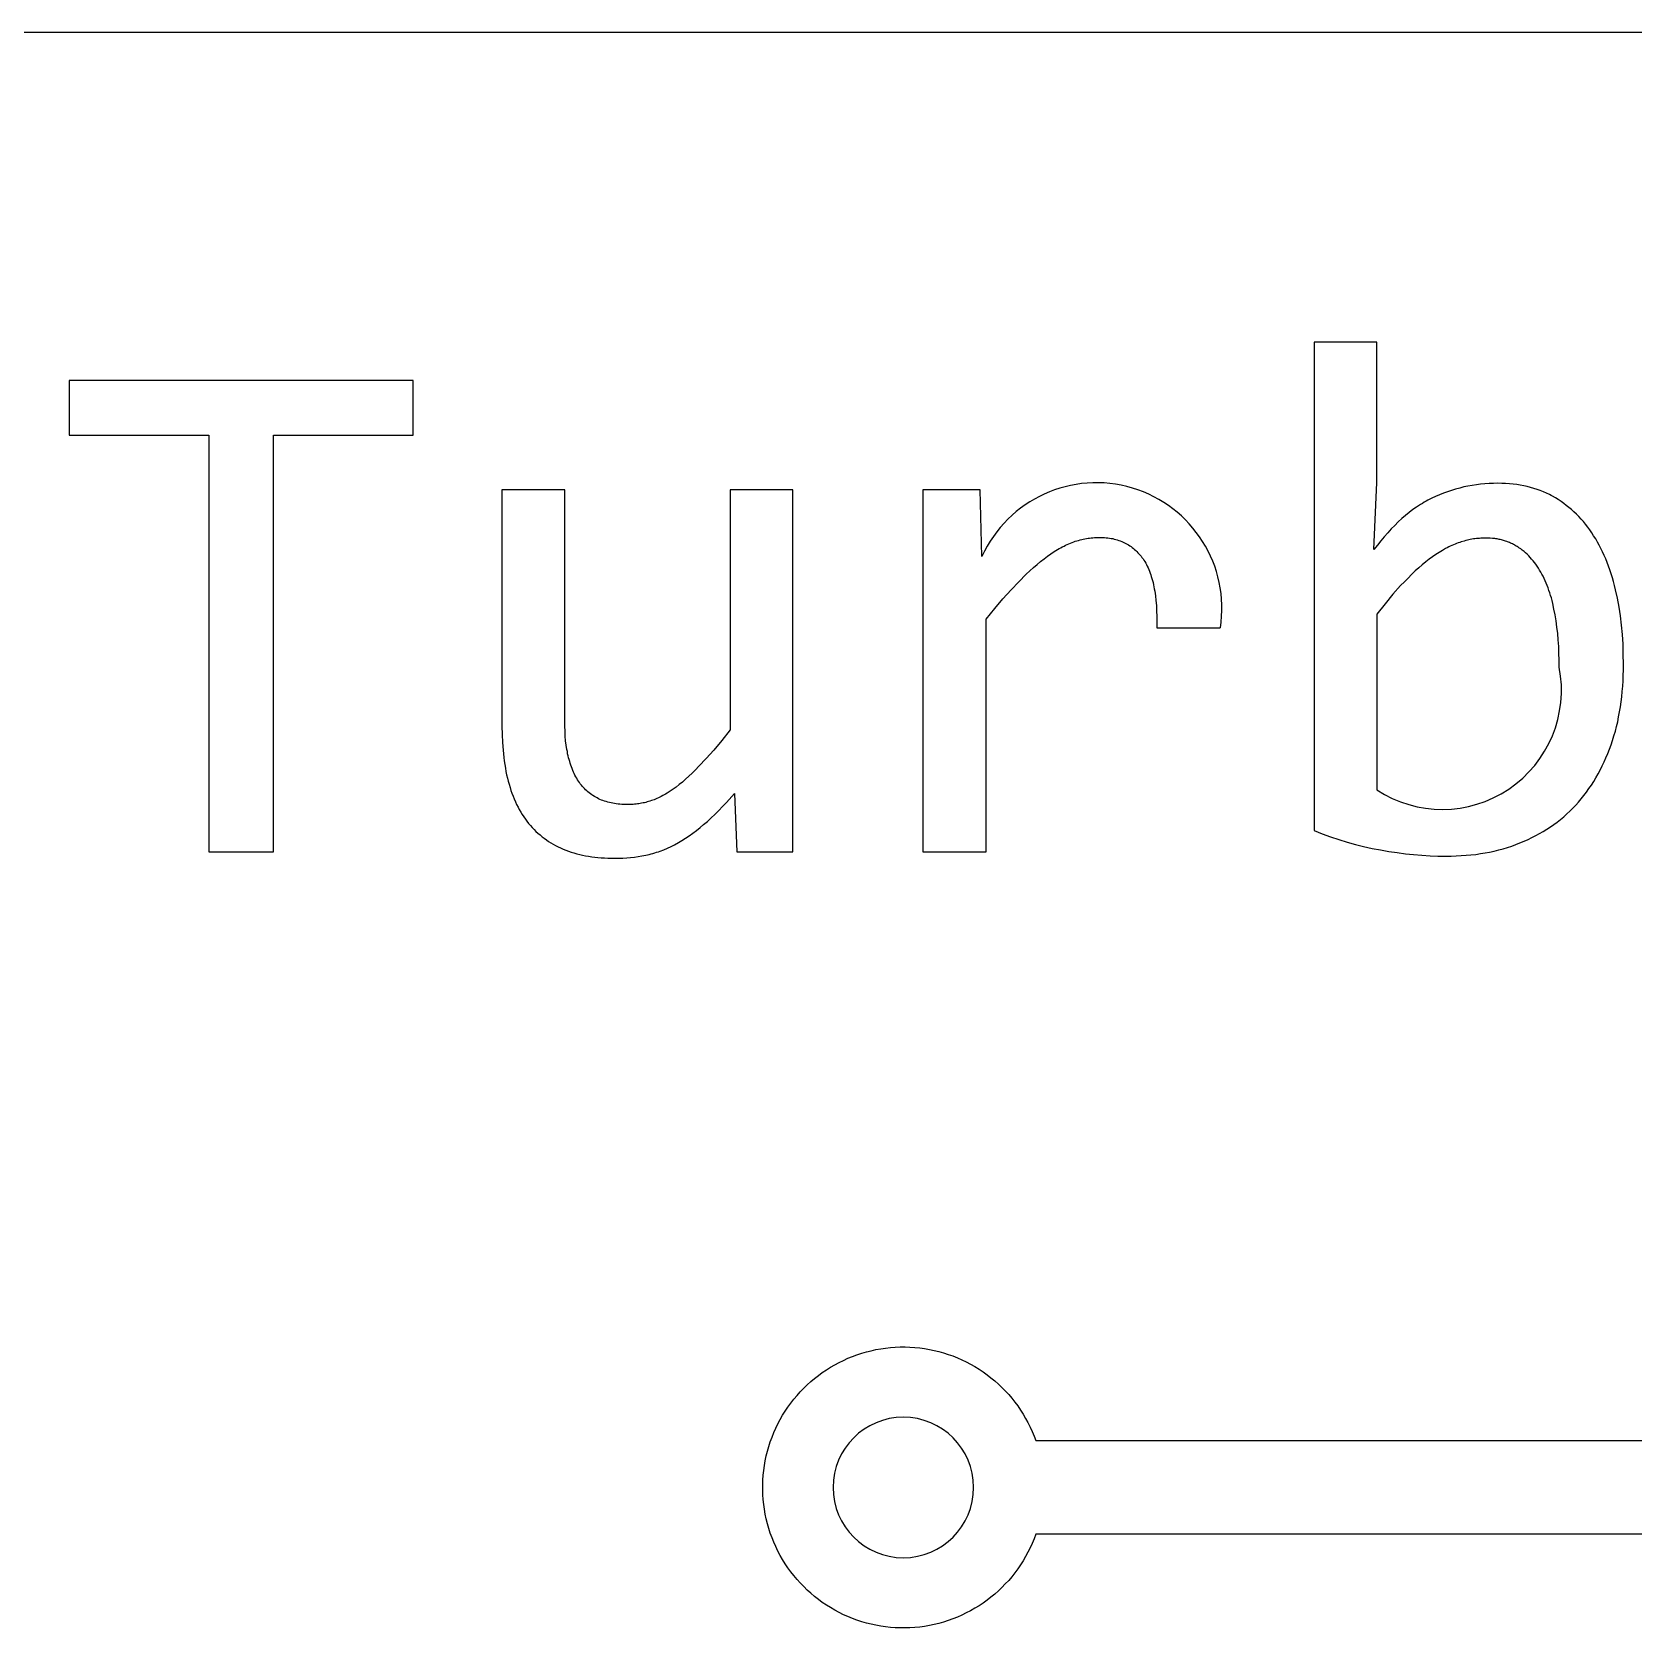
# Model space of a CAD drawing. Extents: x 77.4 to 152.4, y 0 to 50.
# Drawn here: x 88.14 to 98.4, y 39.78 to 50 of the extents above; entities that cross this region are included whole.
import ezdxf

# ---------------------------------------------------------------- set-up
doc = ezdxf.new("R2010")
doc.units = 0
doc.layers.add('DEFAULT', color=7, linetype='CONTINUOUS')

msp = doc.modelspace()

# ---------------------------------------------------------------- linework, layer by layer
at = {"layer": 'DEFAULT'}
for p, q in [((77.378, 50), (152.378, 50)), ((96.75, 48.013), (96.349, 48.013)), ((96.349, 48.013), (96.349, 44.886)), ((96.75, 47.114), (96.75, 48.013)), ((90.579, 47.768), (88.376, 47.768)), ((88.376, 47.768), (88.376, 47.417)), ((90.579, 47.417), (90.579, 47.768)), ((88.376, 47.417), (89.269, 47.417)), ((89.269, 47.417), (89.269, 44.749)), ((89.685, 44.749), (89.685, 47.417)), ((89.685, 47.417), (90.579, 47.417)), ((96.732, 46.685), (96.75, 47.114)), ((97.334, 47.091), (97.307, 47.086)), ((97.361, 47.096), (97.334, 47.091)), ((97.388, 47.1), (97.361, 47.096)), ((97.415, 47.104), (97.388, 47.1)), ((97.443, 47.106), (97.415, 47.104)), ((97.47, 47.108), (97.443, 47.106)), ((97.498, 47.109), (97.47, 47.108)), ((97.526, 47.11), (97.498, 47.109)), ((97.551, 47.109), (97.526, 47.11)), ((97.575, 47.108), (97.551, 47.109)), ((97.599, 47.107), (97.575, 47.108)), ((97.623, 47.105), (97.599, 47.107)), ((97.646, 47.102), (97.623, 47.105)), ((97.669, 47.098), (97.646, 47.102)), ((97.691, 47.094), (97.669, 47.098)), ((97.713, 47.089), (97.691, 47.094)), ((91.549, 47.068), (91.147, 47.068)), ((91.147, 47.068), (91.147, 45.553)), ((91.549, 45.585), (91.549, 47.068)), ((93.011, 47.068), (92.609, 47.068)), ((92.609, 47.068), (92.609, 45.53)), ((93.011, 44.749), (93.011, 47.068)), ((94.21, 47.068), (93.843, 47.068)), ((93.843, 47.068), (93.843, 44.749)), ((94.221, 46.641), (94.21, 47.068)), ((97.066, 46.995), (97.054, 46.988)), ((97.078, 47.001), (97.066, 46.995)), ((97.09, 47.008), (97.078, 47.001)), ((97.103, 47.014), (97.09, 47.008)), ((97.127, 47.026), (97.103, 47.014)), ((97.152, 47.036), (97.127, 47.026)), ((97.178, 47.046), (97.152, 47.036)), ((97.203, 47.056), (97.178, 47.046)), ((97.229, 47.064), (97.203, 47.056)), ((97.255, 47.072), (97.229, 47.064)), ((97.281, 47.079), (97.255, 47.072)), ((97.307, 47.086), (97.281, 47.079)), ((97.735, 47.083), (97.713, 47.089)), ((97.756, 47.077), (97.735, 47.083)), ((97.777, 47.07), (97.756, 47.077)), ((97.797, 47.063), (97.777, 47.07)), ((97.817, 47.055), (97.797, 47.063)), ((97.837, 47.046), (97.817, 47.055)), ((97.856, 47.037), (97.837, 47.046)), ((97.866, 47.032), (97.856, 47.037)), ((97.875, 47.027), (97.866, 47.032)), ((97.894, 47.016), (97.875, 47.027)), ((97.912, 47.005), (97.894, 47.016)), ((97.93, 46.993), (97.912, 47.005)), ((97.947, 46.981), (97.93, 46.993)), ((96.934, 46.904), (96.911, 46.884)), ((96.958, 46.923), (96.934, 46.904)), ((96.982, 46.941), (96.958, 46.923)), ((97.005, 46.957), (96.982, 46.941)), ((97.029, 46.973), (97.005, 46.957)), ((97.042, 46.981), (97.029, 46.973)), ((97.054, 46.988), (97.042, 46.981)), ((97.964, 46.968), (97.947, 46.981)), ((97.981, 46.955), (97.964, 46.968)), ((97.997, 46.941), (97.981, 46.955)), ((98.013, 46.926), (97.997, 46.941)), ((98.029, 46.912), (98.013, 46.926)), ((98.044, 46.896), (98.029, 46.912)), ((98.059, 46.88), (98.044, 46.896)), ((96.82, 46.793), (96.798, 46.767)), ((96.843, 46.817), (96.82, 46.793)), ((96.865, 46.84), (96.843, 46.817)), ((96.888, 46.863), (96.865, 46.84)), ((96.911, 46.884), (96.888, 46.863)), ((98.073, 46.864), (98.059, 46.88)), ((98.087, 46.847), (98.073, 46.864)), ((98.101, 46.829), (98.087, 46.847)), ((98.114, 46.811), (98.101, 46.829)), ((98.127, 46.792), (98.114, 46.811)), ((98.139, 46.773), (98.127, 46.792)), ((94.684, 46.672), (94.705, 46.685)), ((94.705, 46.685), (94.715, 46.691)), ((94.715, 46.691), (94.726, 46.697)), ((94.726, 46.697), (94.736, 46.703)), ((94.736, 46.703), (94.747, 46.708)), ((94.747, 46.708), (94.757, 46.713)), ((94.757, 46.713), (94.768, 46.718)), ((94.768, 46.718), (94.778, 46.722)), ((94.778, 46.722), (94.789, 46.727)), ((94.789, 46.727), (94.799, 46.731)), ((94.799, 46.731), (94.809, 46.734)), ((94.809, 46.734), (94.819, 46.738)), ((94.819, 46.738), (94.83, 46.741)), ((94.83, 46.741), (94.84, 46.744)), ((94.84, 46.744), (94.85, 46.747)), ((94.85, 46.747), (94.86, 46.75)), ((94.86, 46.75), (94.87, 46.752)), ((94.87, 46.752), (94.881, 46.754)), ((94.881, 46.754), (94.891, 46.756)), ((94.891, 46.756), (94.901, 46.758)), ((94.901, 46.758), (94.911, 46.759)), ((94.911, 46.759), (94.921, 46.76)), ((94.921, 46.76), (94.931, 46.761)), ((94.931, 46.761), (94.942, 46.762)), ((94.942, 46.762), (94.952, 46.763)), ((94.952, 46.763), (94.962, 46.763)), ((94.962, 46.763), (94.972, 46.763)), ((94.972, 46.763), (94.983, 46.763)), ((94.983, 46.763), (94.995, 46.763)), ((94.995, 46.763), (95.006, 46.762)), ((95.006, 46.762), (95.017, 46.761)), ((95.017, 46.761), (95.028, 46.76)), ((95.028, 46.76), (95.038, 46.758)), ((95.038, 46.758), (95.049, 46.757)), ((95.049, 46.757), (95.059, 46.755)), ((95.059, 46.755), (95.069, 46.752)), ((95.069, 46.752), (95.079, 46.75)), ((95.079, 46.75), (95.088, 46.747)), ((95.088, 46.747), (95.098, 46.744)), ((95.098, 46.744), (95.107, 46.741)), ((95.107, 46.741), (95.117, 46.737)), ((95.117, 46.737), (95.126, 46.733)), ((95.126, 46.733), (95.134, 46.729)), ((95.134, 46.729), (95.143, 46.725)), ((95.143, 46.725), (95.152, 46.72)), ((95.152, 46.72), (95.16, 46.715)), ((95.16, 46.715), (95.168, 46.71)), ((95.168, 46.71), (95.176, 46.704)), ((95.176, 46.704), (95.184, 46.698)), ((95.184, 46.698), (95.192, 46.692)), ((95.192, 46.692), (95.199, 46.686)), ((95.199, 46.686), (95.206, 46.679)), ((96.754, 46.713), (96.732, 46.685)), ((96.776, 46.741), (96.754, 46.713)), ((96.798, 46.767), (96.776, 46.741)), ((97.19, 46.691), (97.17, 46.68)), ((97.201, 46.697), (97.19, 46.691)), ((97.211, 46.702), (97.201, 46.697)), ((97.221, 46.707), (97.211, 46.702)), ((97.231, 46.712), (97.221, 46.707)), ((97.241, 46.716), (97.231, 46.712)), ((97.251, 46.72), (97.241, 46.716)), ((97.261, 46.724), (97.251, 46.72)), ((97.271, 46.728), (97.261, 46.724)), ((97.281, 46.731), (97.271, 46.728)), ((97.291, 46.734), (97.281, 46.731)), ((97.31, 46.74), (97.291, 46.734)), ((97.32, 46.743), (97.31, 46.74)), ((97.33, 46.745), (97.32, 46.743)), ((97.34, 46.747), (97.33, 46.745)), ((97.349, 46.749), (97.34, 46.747)), ((97.359, 46.751), (97.349, 46.749)), ((97.369, 46.753), (97.359, 46.751)), ((97.378, 46.754), (97.369, 46.753)), ((97.388, 46.755), (97.378, 46.754)), ((97.398, 46.756), (97.388, 46.755)), ((97.407, 46.757), (97.398, 46.756)), ((97.417, 46.758), (97.407, 46.757)), ((97.427, 46.758), (97.417, 46.758)), ((97.436, 46.759), (97.427, 46.758)), ((97.446, 46.759), (97.436, 46.759)), ((97.461, 46.758), (97.446, 46.759)), ((97.476, 46.758), (97.461, 46.758)), ((97.491, 46.757), (97.476, 46.758)), ((97.506, 46.755), (97.491, 46.757)), ((97.513, 46.754), (97.506, 46.755)), ((97.52, 46.753), (97.513, 46.754)), ((97.527, 46.751), (97.52, 46.753)), ((97.534, 46.75), (97.527, 46.751)), ((97.541, 46.749), (97.534, 46.75)), ((97.548, 46.747), (97.541, 46.749)), ((97.555, 46.745), (97.548, 46.747)), ((97.562, 46.743), (97.555, 46.745)), ((97.568, 46.741), (97.562, 46.743)), ((97.575, 46.739), (97.568, 46.741)), ((97.582, 46.737), (97.575, 46.739)), ((97.588, 46.735), (97.582, 46.737)), ((97.594, 46.732), (97.588, 46.735)), ((97.601, 46.73), (97.594, 46.732)), ((97.607, 46.727), (97.601, 46.73)), ((97.613, 46.724), (97.607, 46.727)), ((97.619, 46.721), (97.613, 46.724)), ((97.625, 46.718), (97.619, 46.721)), ((97.631, 46.715), (97.625, 46.718)), ((97.637, 46.712), (97.631, 46.715)), ((97.643, 46.708), (97.637, 46.712)), ((97.649, 46.705), (97.643, 46.708)), ((97.655, 46.701), (97.649, 46.705)), ((97.66, 46.697), (97.655, 46.701)), ((97.672, 46.69), (97.66, 46.697)), ((97.682, 46.681), (97.672, 46.69)), ((97.693, 46.673), (97.682, 46.681)), ((98.152, 46.753), (98.139, 46.773)), ((98.163, 46.733), (98.152, 46.753)), ((98.175, 46.713), (98.163, 46.733)), ((98.186, 46.692), (98.175, 46.713)), ((98.196, 46.67), (98.186, 46.692)), ((94.551, 46.57), (94.574, 46.589)), ((94.574, 46.589), (94.597, 46.608)), ((94.597, 46.608), (94.619, 46.626)), ((94.619, 46.626), (94.641, 46.642)), ((94.641, 46.642), (94.662, 46.657)), ((94.662, 46.657), (94.684, 46.672)), ((95.206, 46.679), (95.214, 46.673)), ((95.214, 46.673), (95.22, 46.665)), ((95.22, 46.665), (95.227, 46.658)), ((95.227, 46.658), (95.234, 46.65)), ((95.234, 46.65), (95.24, 46.643)), ((95.24, 46.643), (95.246, 46.634)), ((95.246, 46.634), (95.253, 46.626)), ((95.253, 46.626), (95.258, 46.617)), ((95.258, 46.617), (95.264, 46.608)), ((95.264, 46.608), (95.27, 46.599)), ((95.27, 46.599), (95.275, 46.589)), ((95.275, 46.589), (95.28, 46.579)), ((95.28, 46.579), (95.285, 46.568)), ((97.041, 46.588), (97.019, 46.568)), ((97.064, 46.606), (97.041, 46.588)), ((97.085, 46.623), (97.064, 46.606)), ((97.107, 46.639), (97.085, 46.623)), ((97.128, 46.654), (97.107, 46.639)), ((97.149, 46.667), (97.128, 46.654)), ((97.17, 46.68), (97.149, 46.667)), ((97.703, 46.664), (97.693, 46.673)), ((97.714, 46.655), (97.703, 46.664)), ((97.723, 46.645), (97.714, 46.655)), ((97.733, 46.635), (97.723, 46.645)), ((97.742, 46.624), (97.733, 46.635)), ((97.752, 46.614), (97.742, 46.624)), ((97.76, 46.602), (97.752, 46.614)), ((97.769, 46.591), (97.76, 46.602)), ((97.777, 46.579), (97.769, 46.591)), ((97.785, 46.567), (97.777, 46.579)), ((98.206, 46.648), (98.196, 46.67)), ((98.216, 46.625), (98.206, 46.648)), ((98.225, 46.602), (98.216, 46.625)), ((98.234, 46.579), (98.225, 46.602)), ((98.243, 46.555), (98.234, 46.579)), ((94.408, 46.427), (94.457, 46.479)), ((94.457, 46.479), (94.505, 46.527)), ((94.505, 46.527), (94.528, 46.549)), ((94.528, 46.549), (94.551, 46.57)), ((95.285, 46.568), (95.29, 46.558)), ((95.29, 46.558), (95.294, 46.547)), ((95.294, 46.547), (95.298, 46.535)), ((95.298, 46.535), (95.302, 46.524)), ((95.302, 46.524), (95.306, 46.512)), ((95.306, 46.512), (95.31, 46.499)), ((95.31, 46.499), (95.313, 46.487)), ((95.313, 46.487), (95.317, 46.474)), ((96.927, 46.479), (96.903, 46.454)), ((96.95, 46.503), (96.927, 46.479)), ((96.973, 46.526), (96.95, 46.503)), ((96.996, 46.548), (96.973, 46.526)), ((97.019, 46.568), (96.996, 46.548)), ((97.793, 46.554), (97.785, 46.567)), ((97.801, 46.541), (97.793, 46.554)), ((97.808, 46.528), (97.801, 46.541)), ((97.815, 46.514), (97.808, 46.528)), ((97.822, 46.5), (97.815, 46.514)), ((97.829, 46.485), (97.822, 46.5)), ((97.835, 46.471), (97.829, 46.485)), ((98.251, 46.53), (98.243, 46.555)), ((98.259, 46.505), (98.251, 46.53)), ((98.266, 46.48), (98.259, 46.505)), ((98.273, 46.454), (98.266, 46.48)), ((94.356, 46.369), (94.408, 46.427)), ((95.317, 46.474), (95.32, 46.46)), ((95.32, 46.46), (95.323, 46.447)), ((95.323, 46.447), (95.325, 46.433)), ((95.325, 46.433), (95.328, 46.418)), ((95.328, 46.418), (95.332, 46.389)), ((95.332, 46.389), (95.336, 46.358)), ((96.853, 46.399), (96.803, 46.338)), ((96.903, 46.454), (96.853, 46.399)), ((97.841, 46.456), (97.835, 46.471)), ((97.847, 46.44), (97.841, 46.456)), ((97.853, 46.424), (97.847, 46.44)), ((97.858, 46.408), (97.853, 46.424)), ((97.863, 46.392), (97.858, 46.408)), ((97.868, 46.375), (97.863, 46.392)), ((97.873, 46.358), (97.868, 46.375)), ((98.279, 46.427), (98.273, 46.454)), ((98.291, 46.373), (98.279, 46.427)), ((98.302, 46.317), (98.291, 46.373)), ((94.249, 46.239), (94.304, 46.307)), ((94.304, 46.307), (94.356, 46.369)), ((95.336, 46.358), (95.339, 46.326)), ((95.339, 46.326), (95.34, 46.292)), ((95.34, 46.292), (95.342, 46.257)), ((96.803, 46.338), (96.75, 46.271)), ((96.75, 46.271), (96.75, 45.147)), ((97.877, 46.34), (97.873, 46.358)), ((97.885, 46.304), (97.877, 46.34)), ((97.893, 46.267), (97.885, 46.304)), ((98.31, 46.26), (98.302, 46.317)), ((94.249, 44.749), (94.249, 46.239)), ((95.342, 46.221), (95.341, 46.184)), ((95.341, 46.184), (95.748, 46.184)), ((95.342, 46.257), (95.342, 46.221)), ((97.899, 46.228), (97.893, 46.267)), ((97.904, 46.189), (97.899, 46.228)), ((97.909, 46.148), (97.904, 46.189)), ((98.318, 46.201), (98.31, 46.26)), ((98.323, 46.141), (98.318, 46.201)), ((97.912, 46.107), (97.909, 46.148)), ((97.915, 46.064), (97.912, 46.107)), ((98.327, 46.079), (98.323, 46.141)), ((98.329, 46.015), (98.327, 46.079)), ((97.917, 46.021), (97.915, 46.064)), ((97.919, 45.977), (97.917, 46.021)), ((97.919, 45.932), (97.919, 45.977)), ((98.33, 45.95), (98.329, 46.015)), ((98.327, 45.844), (98.329, 45.879)), ((98.329, 45.879), (98.33, 45.914)), ((98.33, 45.914), (98.33, 45.95)), ((98.319, 45.742), (98.322, 45.776)), ((98.322, 45.776), (98.325, 45.81)), ((98.325, 45.81), (98.327, 45.844)), ((98.305, 45.645), (98.31, 45.677)), ((98.31, 45.677), (98.315, 45.709)), ((98.315, 45.709), (98.319, 45.742)), ((91.147, 45.553), (91.148, 45.501)), ((91.549, 45.553), (91.549, 45.585)), ((91.551, 45.521), (91.549, 45.553)), ((98.285, 45.552), (98.293, 45.582)), ((98.293, 45.582), (98.299, 45.613)), ((98.299, 45.613), (98.305, 45.645)), ((91.148, 45.501), (91.15, 45.45)), ((91.15, 45.45), (91.154, 45.401)), ((91.553, 45.49), (91.551, 45.521)), ((91.555, 45.46), (91.553, 45.49)), ((91.559, 45.432), (91.555, 45.46)), ((92.555, 45.463), (92.504, 45.401)), ((92.609, 45.53), (92.555, 45.463)), ((98.251, 45.434), (98.26, 45.463)), ((98.26, 45.463), (98.269, 45.492)), ((98.269, 45.492), (98.278, 45.522)), ((98.278, 45.522), (98.285, 45.552)), ((91.154, 45.401), (91.159, 45.354)), ((91.159, 45.354), (91.162, 45.331)), ((91.563, 45.404), (91.559, 45.432)), ((91.566, 45.391), (91.563, 45.404)), ((91.568, 45.377), (91.566, 45.391)), ((91.571, 45.365), (91.568, 45.377)), ((91.574, 45.352), (91.571, 45.365)), ((91.577, 45.34), (91.574, 45.352)), ((92.504, 45.401), (92.455, 45.346)), ((98.207, 45.325), (98.218, 45.351)), ((98.218, 45.351), (98.23, 45.378)), ((98.23, 45.378), (98.24, 45.406)), ((98.24, 45.406), (98.251, 45.434)), ((91.162, 45.331), (91.165, 45.308)), ((91.165, 45.308), (91.169, 45.286)), ((91.169, 45.286), (91.173, 45.264)), ((91.173, 45.264), (91.177, 45.243)), ((91.581, 45.327), (91.577, 45.34)), ((91.584, 45.316), (91.581, 45.327)), ((91.588, 45.304), (91.584, 45.316)), ((91.592, 45.293), (91.588, 45.304)), ((91.597, 45.282), (91.592, 45.293)), ((91.601, 45.271), (91.597, 45.282)), ((91.606, 45.26), (91.601, 45.271)), ((91.61, 45.25), (91.606, 45.26)), ((91.615, 45.24), (91.61, 45.25)), ((92.366, 45.253), (92.344, 45.233)), ((92.387, 45.274), (92.366, 45.253)), ((92.409, 45.297), (92.387, 45.274)), ((92.455, 45.346), (92.409, 45.297)), ((98.154, 45.224), (98.168, 45.248)), ((98.168, 45.248), (98.181, 45.273)), ((98.181, 45.273), (98.194, 45.299)), ((98.194, 45.299), (98.207, 45.325)), ((91.177, 45.243), (91.182, 45.222)), ((91.182, 45.222), (91.187, 45.202)), ((91.187, 45.202), (91.193, 45.182)), ((91.193, 45.182), (91.199, 45.162)), ((91.199, 45.162), (91.205, 45.143)), ((91.205, 45.143), (91.211, 45.124)), ((91.621, 45.23), (91.615, 45.24)), ((91.626, 45.221), (91.621, 45.23)), ((91.632, 45.211), (91.626, 45.221)), ((91.637, 45.202), (91.632, 45.211)), ((91.643, 45.194), (91.637, 45.202)), ((91.649, 45.185), (91.643, 45.194)), ((91.656, 45.177), (91.649, 45.185)), ((91.662, 45.169), (91.656, 45.177)), ((91.669, 45.161), (91.662, 45.169)), ((91.676, 45.154), (91.669, 45.161)), ((91.683, 45.147), (91.676, 45.154)), ((91.691, 45.14), (91.683, 45.147)), ((92.243, 45.15), (92.224, 45.137)), ((92.263, 45.164), (92.243, 45.15)), ((92.282, 45.18), (92.263, 45.164)), ((92.303, 45.196), (92.282, 45.18)), ((92.323, 45.214), (92.303, 45.196)), ((92.344, 45.233), (92.323, 45.214)), ((98.093, 45.132), (98.109, 45.154)), ((98.109, 45.154), (98.125, 45.177)), ((98.125, 45.177), (98.14, 45.2)), ((98.14, 45.2), (98.154, 45.224)), ((91.211, 45.124), (91.218, 45.106)), ((91.218, 45.106), (91.226, 45.088)), ((91.226, 45.088), (91.233, 45.07)), ((91.233, 45.07), (91.241, 45.053)), ((91.241, 45.053), (91.25, 45.036)), ((91.698, 45.133), (91.691, 45.14)), ((91.706, 45.127), (91.698, 45.133)), ((91.714, 45.121), (91.706, 45.127)), ((91.722, 45.115), (91.714, 45.121)), ((91.73, 45.109), (91.722, 45.115)), ((91.739, 45.104), (91.73, 45.109)), ((91.748, 45.099), (91.739, 45.104)), ((91.757, 45.094), (91.748, 45.099)), ((91.766, 45.089), (91.757, 45.094)), ((91.775, 45.085), (91.766, 45.089)), ((91.785, 45.081), (91.775, 45.085)), ((91.794, 45.077), (91.785, 45.081)), ((91.804, 45.074), (91.794, 45.077)), ((91.814, 45.071), (91.804, 45.074)), ((91.825, 45.068), (91.814, 45.071)), ((91.835, 45.065), (91.825, 45.068)), ((91.846, 45.062), (91.835, 45.065)), ((91.857, 45.06), (91.846, 45.062)), ((91.868, 45.058), (91.857, 45.06)), ((91.879, 45.057), (91.868, 45.058)), ((91.891, 45.055), (91.879, 45.057)), ((91.902, 45.054), (91.891, 45.055)), ((91.914, 45.053), (91.902, 45.054)), ((91.926, 45.052), (91.914, 45.053)), ((91.938, 45.052), (91.926, 45.052)), ((91.951, 45.052), (91.938, 45.052)), ((91.96, 45.052), (91.951, 45.052)), ((91.969, 45.052), (91.96, 45.052)), ((91.978, 45.053), (91.969, 45.052)), ((91.988, 45.053), (91.978, 45.053)), ((91.997, 45.054), (91.988, 45.053)), ((92.006, 45.055), (91.997, 45.054)), ((92.015, 45.056), (92.006, 45.055)), ((92.024, 45.057), (92.015, 45.056)), ((92.033, 45.059), (92.024, 45.057)), ((92.042, 45.06), (92.033, 45.059)), ((92.051, 45.062), (92.042, 45.06)), ((92.06, 45.064), (92.051, 45.062)), ((92.069, 45.066), (92.06, 45.064)), ((92.078, 45.069), (92.069, 45.066)), ((92.086, 45.071), (92.078, 45.069)), ((92.095, 45.074), (92.086, 45.071)), ((92.104, 45.077), (92.095, 45.074)), ((92.113, 45.08), (92.104, 45.077)), ((92.122, 45.083), (92.113, 45.08)), ((92.131, 45.087), (92.122, 45.083)), ((92.14, 45.091), (92.131, 45.087)), ((92.149, 45.095), (92.14, 45.091)), ((92.158, 45.099), (92.149, 45.095)), ((92.167, 45.104), (92.158, 45.099)), ((92.177, 45.109), (92.167, 45.104)), ((92.186, 45.114), (92.177, 45.109)), ((92.195, 45.119), (92.186, 45.114)), ((92.205, 45.125), (92.195, 45.119)), ((92.224, 45.137), (92.205, 45.125)), ((92.56, 45.039), (92.586, 45.066)), ((92.586, 45.066), (92.637, 45.123)), ((92.637, 45.123), (92.651, 44.749)), ((98.006, 45.029), (98.024, 45.048)), ((98.024, 45.048), (98.042, 45.068)), ((98.042, 45.068), (98.06, 45.089)), ((98.06, 45.089), (98.077, 45.11)), ((98.077, 45.11), (98.093, 45.132)), ((91.25, 45.036), (91.258, 45.02)), ((91.258, 45.02), (91.268, 45.004)), ((91.268, 45.004), (91.277, 44.989)), ((91.277, 44.989), (91.287, 44.974)), ((91.287, 44.974), (91.297, 44.959)), ((91.297, 44.959), (91.307, 44.945)), ((91.307, 44.945), (91.318, 44.931)), ((92.439, 44.924), (92.463, 44.944)), ((92.463, 44.944), (92.487, 44.966)), ((92.487, 44.966), (92.511, 44.989)), ((92.511, 44.989), (92.536, 45.013)), ((92.536, 45.013), (92.56, 45.039)), ((97.884, 44.924), (97.905, 44.94)), ((97.905, 44.94), (97.926, 44.957)), ((97.926, 44.957), (97.947, 44.974)), ((97.947, 44.974), (97.967, 44.992)), ((97.967, 44.992), (97.987, 45.01)), ((97.987, 45.01), (98.006, 45.029)), ((91.318, 44.931), (91.33, 44.918)), ((91.33, 44.918), (91.341, 44.905)), ((91.341, 44.905), (91.353, 44.892)), ((91.353, 44.892), (91.365, 44.88)), ((91.365, 44.88), (91.378, 44.869)), ((91.378, 44.869), (91.391, 44.857)), ((91.391, 44.857), (91.404, 44.846)), ((91.404, 44.846), (91.418, 44.836)), ((91.418, 44.836), (91.432, 44.826)), ((92.3, 44.822), (92.323, 44.836)), ((92.323, 44.836), (92.346, 44.852)), ((92.346, 44.852), (92.369, 44.868)), ((92.369, 44.868), (92.393, 44.886)), ((92.393, 44.886), (92.416, 44.904)), ((92.416, 44.904), (92.439, 44.924)), ((96.349, 44.886), (96.401, 44.865)), ((96.401, 44.865), (96.454, 44.846)), ((96.454, 44.846), (96.507, 44.828)), ((97.719, 44.828), (97.744, 44.84)), ((97.744, 44.84), (97.768, 44.853)), ((97.768, 44.853), (97.793, 44.866)), ((97.793, 44.866), (97.816, 44.879)), ((97.816, 44.879), (97.839, 44.894)), ((97.839, 44.894), (97.862, 44.909)), ((97.862, 44.909), (97.884, 44.924)), ((89.269, 44.749), (89.685, 44.749)), ((91.432, 44.826), (91.446, 44.816)), ((91.446, 44.816), (91.461, 44.807)), ((91.461, 44.807), (91.476, 44.798)), ((91.476, 44.798), (91.491, 44.79)), ((91.491, 44.79), (91.507, 44.782)), ((91.507, 44.782), (91.523, 44.774)), ((91.523, 44.774), (91.539, 44.767)), ((91.539, 44.767), (91.556, 44.76)), ((91.556, 44.76), (91.573, 44.754)), ((91.573, 44.754), (91.59, 44.748)), ((91.59, 44.748), (91.608, 44.742)), ((91.608, 44.742), (91.626, 44.737)), ((91.626, 44.737), (91.645, 44.733)), ((91.645, 44.733), (91.663, 44.728)), ((92.079, 44.73), (92.091, 44.733)), ((92.091, 44.733), (92.103, 44.736)), ((92.103, 44.736), (92.114, 44.739)), ((92.114, 44.739), (92.126, 44.742)), ((92.126, 44.742), (92.138, 44.746)), ((92.138, 44.746), (92.149, 44.75)), ((92.149, 44.75), (92.161, 44.754)), ((92.161, 44.754), (92.184, 44.763)), ((92.184, 44.763), (92.207, 44.773)), ((92.207, 44.773), (92.23, 44.784)), ((92.23, 44.784), (92.253, 44.795)), ((92.253, 44.795), (92.277, 44.808)), ((92.277, 44.808), (92.3, 44.822)), ((92.651, 44.749), (93.011, 44.749)), ((93.843, 44.749), (94.249, 44.749)), ((96.507, 44.828), (96.56, 44.812)), ((96.56, 44.812), (96.613, 44.797)), ((96.613, 44.797), (96.666, 44.783)), ((96.666, 44.783), (96.72, 44.771)), ((96.72, 44.771), (96.773, 44.761)), ((96.773, 44.761), (96.827, 44.752)), ((96.827, 44.752), (96.88, 44.744)), ((96.88, 44.744), (96.933, 44.737)), ((96.933, 44.737), (96.986, 44.731)), ((97.353, 44.73), (97.384, 44.733)), ((97.384, 44.733), (97.414, 44.738)), ((97.414, 44.738), (97.444, 44.743)), ((97.444, 44.743), (97.473, 44.748)), ((97.473, 44.748), (97.502, 44.754)), ((97.502, 44.754), (97.531, 44.761)), ((97.531, 44.761), (97.559, 44.769)), ((97.559, 44.769), (97.587, 44.777)), ((97.587, 44.777), (97.614, 44.786)), ((97.614, 44.786), (97.641, 44.796)), ((97.641, 44.796), (97.667, 44.806)), ((97.667, 44.806), (97.693, 44.817)), ((97.693, 44.817), (97.719, 44.828)), ((91.663, 44.728), (91.683, 44.724)), ((91.683, 44.724), (91.702, 44.721)), ((91.702, 44.721), (91.722, 44.718)), ((91.722, 44.718), (91.742, 44.715)), ((91.742, 44.715), (91.762, 44.713)), ((91.762, 44.713), (91.783, 44.711)), ((91.783, 44.711), (91.804, 44.71)), ((91.804, 44.71), (91.826, 44.709)), ((91.826, 44.709), (91.848, 44.708)), ((91.848, 44.708), (91.87, 44.708)), ((91.87, 44.708), (91.896, 44.708)), ((91.896, 44.708), (91.921, 44.709)), ((91.921, 44.709), (91.947, 44.71)), ((91.947, 44.71), (91.971, 44.713)), ((91.971, 44.713), (91.996, 44.715)), ((91.996, 44.715), (92.02, 44.719)), ((92.02, 44.719), (92.044, 44.723)), ((92.044, 44.723), (92.068, 44.727)), ((92.068, 44.727), (92.079, 44.73)), ((96.986, 44.731), (97.038, 44.727)), ((97.038, 44.727), (97.091, 44.724)), ((97.091, 44.724), (97.142, 44.722)), ((97.142, 44.722), (97.194, 44.722)), ((97.194, 44.722), (97.227, 44.722)), ((97.227, 44.722), (97.259, 44.723)), ((97.259, 44.723), (97.291, 44.725)), ((97.291, 44.725), (97.322, 44.727)), ((97.322, 44.727), (97.353, 44.73)), ((93.481, 41.546), (93.512, 41.554)), ((93.512, 41.554), (93.542, 41.561)), ((93.542, 41.561), (93.573, 41.566)), ((93.573, 41.566), (93.604, 41.571)), ((93.604, 41.571), (93.635, 41.574)), ((93.635, 41.574), (93.666, 41.576)), ((93.666, 41.576), (93.698, 41.578)), ((93.698, 41.578), (93.729, 41.578)), ((93.729, 41.578), (93.76, 41.577)), ((93.76, 41.577), (93.792, 41.575)), ((93.792, 41.575), (93.823, 41.572)), ((93.823, 41.572), (93.854, 41.568)), ((93.854, 41.568), (93.885, 41.562)), ((93.885, 41.562), (93.915, 41.556)), ((93.915, 41.556), (93.946, 41.548)), ((93.252, 41.448), (93.279, 41.464)), ((93.279, 41.464), (93.306, 41.478)), ((93.306, 41.478), (93.334, 41.492)), ((93.334, 41.492), (93.363, 41.505)), ((93.363, 41.505), (93.392, 41.517)), ((93.392, 41.517), (93.421, 41.528)), ((93.421, 41.528), (93.451, 41.538)), ((93.451, 41.538), (93.481, 41.546)), ((93.946, 41.548), (93.976, 41.54)), ((93.976, 41.54), (94.006, 41.53)), ((94.006, 41.53), (94.035, 41.52)), ((94.035, 41.52), (94.064, 41.508)), ((94.064, 41.508), (94.093, 41.496)), ((94.093, 41.496), (94.121, 41.482)), ((94.121, 41.482), (94.149, 41.468)), ((94.149, 41.468), (94.176, 41.452)), ((94.176, 41.452), (94.203, 41.436)), ((93.102, 41.335), (93.125, 41.356)), ((93.125, 41.356), (93.149, 41.376)), ((93.149, 41.376), (93.174, 41.395)), ((93.174, 41.395), (93.199, 41.414)), ((93.199, 41.414), (93.225, 41.431)), ((93.225, 41.431), (93.252, 41.448)), ((94.203, 41.436), (94.229, 41.418)), ((94.229, 41.418), (94.254, 41.4)), ((94.254, 41.4), (94.279, 41.381)), ((94.279, 41.381), (94.303, 41.361)), ((94.303, 41.361), (94.327, 41.34)), ((93.017, 41.243), (93.037, 41.267)), ((93.037, 41.267), (93.058, 41.29)), ((93.058, 41.29), (93.08, 41.313)), ((93.08, 41.313), (93.102, 41.335)), ((94.327, 41.34), (94.349, 41.319)), ((94.349, 41.319), (94.371, 41.296)), ((94.371, 41.296), (94.393, 41.273)), ((94.393, 41.273), (94.413, 41.249)), ((94.413, 41.249), (94.432, 41.225)), ((92.945, 41.14), (92.962, 41.167)), ((92.962, 41.167), (92.979, 41.193)), ((92.979, 41.193), (92.998, 41.218)), ((92.998, 41.218), (93.017, 41.243)), ((94.432, 41.225), (94.451, 41.2)), ((94.451, 41.2), (94.469, 41.174)), ((94.469, 41.174), (94.485, 41.147)), ((94.485, 41.147), (94.501, 41.12)), ((92.889, 41.029), (92.901, 41.057)), ((92.901, 41.057), (92.915, 41.085)), ((92.915, 41.085), (92.93, 41.113)), ((92.93, 41.113), (92.945, 41.14)), ((94.501, 41.12), (94.516, 41.093)), ((94.516, 41.093), (94.53, 41.065)), ((94.53, 41.065), (94.543, 41.036)), ((92.848, 40.91), (92.857, 40.94)), ((92.857, 40.94), (92.866, 40.97)), ((92.866, 40.97), (92.877, 41)), ((92.877, 41), (92.889, 41.029)), ((94.543, 41.036), (94.555, 41.007)), ((94.555, 41.007), (94.566, 40.978)), ((94.566, 40.978), (120.957, 40.978)), ((92.829, 40.818), (92.834, 40.849)), ((92.834, 40.849), (92.84, 40.88)), ((92.84, 40.88), (92.848, 40.91)), ((92.819, 40.725), (92.821, 40.756)), ((92.821, 40.756), (92.824, 40.787)), ((92.824, 40.787), (92.829, 40.818)), ((92.818, 40.694), (92.819, 40.725)), ((92.818, 40.662), (92.818, 40.694)), ((92.819, 40.631), (92.818, 40.662)), ((92.821, 40.6), (92.819, 40.631)), ((92.824, 40.569), (92.821, 40.6)), ((92.829, 40.538), (92.824, 40.569)), ((92.834, 40.507), (92.829, 40.538)), ((92.84, 40.476), (92.834, 40.507)), ((92.848, 40.446), (92.84, 40.476)), ((92.857, 40.416), (92.848, 40.446)), ((92.866, 40.386), (92.857, 40.416)), ((92.877, 40.356), (92.866, 40.386)), ((92.889, 40.327), (92.877, 40.356)), ((92.901, 40.299), (92.889, 40.327)), ((94.555, 40.349), (94.543, 40.32)), ((94.566, 40.378), (94.555, 40.349)), ((120.735, 40.378), (94.566, 40.378)), ((92.915, 40.27), (92.901, 40.299)), ((92.93, 40.243), (92.915, 40.27)), ((92.945, 40.216), (92.93, 40.243)), ((94.501, 40.236), (94.485, 40.209)), ((94.516, 40.263), (94.501, 40.236)), ((94.53, 40.291), (94.516, 40.263)), ((94.543, 40.32), (94.53, 40.291)), ((92.962, 40.189), (92.945, 40.216)), ((92.979, 40.163), (92.962, 40.189)), ((92.998, 40.138), (92.979, 40.163)), ((93.017, 40.113), (92.998, 40.138)), ((94.432, 40.131), (94.413, 40.106)), ((94.451, 40.156), (94.432, 40.131)), ((94.469, 40.182), (94.451, 40.156)), ((94.485, 40.209), (94.469, 40.182)), ((93.037, 40.089), (93.017, 40.113)), ((93.058, 40.066), (93.037, 40.089)), ((93.08, 40.043), (93.058, 40.066)), ((93.102, 40.021), (93.08, 40.043)), ((93.125, 40), (93.102, 40.021)), ((94.327, 40.016), (94.303, 39.995)), ((94.349, 40.037), (94.327, 40.016)), ((94.371, 40.06), (94.349, 40.037)), ((94.393, 40.083), (94.371, 40.06)), ((94.413, 40.106), (94.393, 40.083)), ((93.149, 39.98), (93.125, 40)), ((93.174, 39.961), (93.149, 39.98)), ((93.199, 39.942), (93.174, 39.961)), ((93.225, 39.925), (93.199, 39.942)), ((93.252, 39.908), (93.225, 39.925)), ((94.203, 39.92), (94.176, 39.904)), ((94.229, 39.937), (94.203, 39.92)), ((94.254, 39.956), (94.229, 39.937)), ((94.279, 39.975), (94.254, 39.956)), ((94.303, 39.995), (94.279, 39.975)), ((93.279, 39.892), (93.252, 39.908)), ((93.306, 39.877), (93.279, 39.892)), ((93.334, 39.863), (93.306, 39.877)), ((93.363, 39.851), (93.334, 39.863)), ((93.392, 39.839), (93.363, 39.851)), ((93.421, 39.828), (93.392, 39.839)), ((93.451, 39.818), (93.421, 39.828)), ((93.481, 39.809), (93.451, 39.818)), ((93.512, 39.802), (93.481, 39.809)), ((93.946, 39.807), (93.915, 39.8)), ((93.976, 39.816), (93.946, 39.807)), ((94.006, 39.825), (93.976, 39.816)), ((94.035, 39.836), (94.006, 39.825)), ((94.064, 39.847), (94.035, 39.836)), ((94.093, 39.86), (94.064, 39.847)), ((94.121, 39.874), (94.093, 39.86)), ((94.149, 39.888), (94.121, 39.874)), ((94.176, 39.904), (94.149, 39.888)), ((93.542, 39.795), (93.512, 39.802)), ((93.573, 39.79), (93.542, 39.795)), ((93.604, 39.785), (93.573, 39.79)), ((93.635, 39.782), (93.604, 39.785)), ((93.666, 39.779), (93.635, 39.782)), ((93.698, 39.778), (93.666, 39.779)), ((93.729, 39.778), (93.698, 39.778)), ((93.76, 39.779), (93.729, 39.778)), ((93.792, 39.781), (93.76, 39.779)), ((93.823, 39.784), (93.792, 39.781)), ((93.854, 39.788), (93.823, 39.784)), ((93.885, 39.794), (93.854, 39.788)), ((93.915, 39.8), (93.885, 39.794))]:
    msp.add_line(p, q, dxfattribs=at)
at = {"layer": 'DEFAULT', "extrusion": (0, 0, -1)}
msp.add_circle((-93.718, 40.678), 0.45, dxfattribs=at)
at = {"layer": 'DEFAULT'}
for centre, radius, start, end in [((94.954, 46.309), 0.804, 351.0066, 155.6426), ((97.169, 45.785), 0.764, 236.7317, 11.0655)]:
    msp.add_arc(centre, radius, start, end, dxfattribs=at)

doc.saveas('drawing.dxf')
